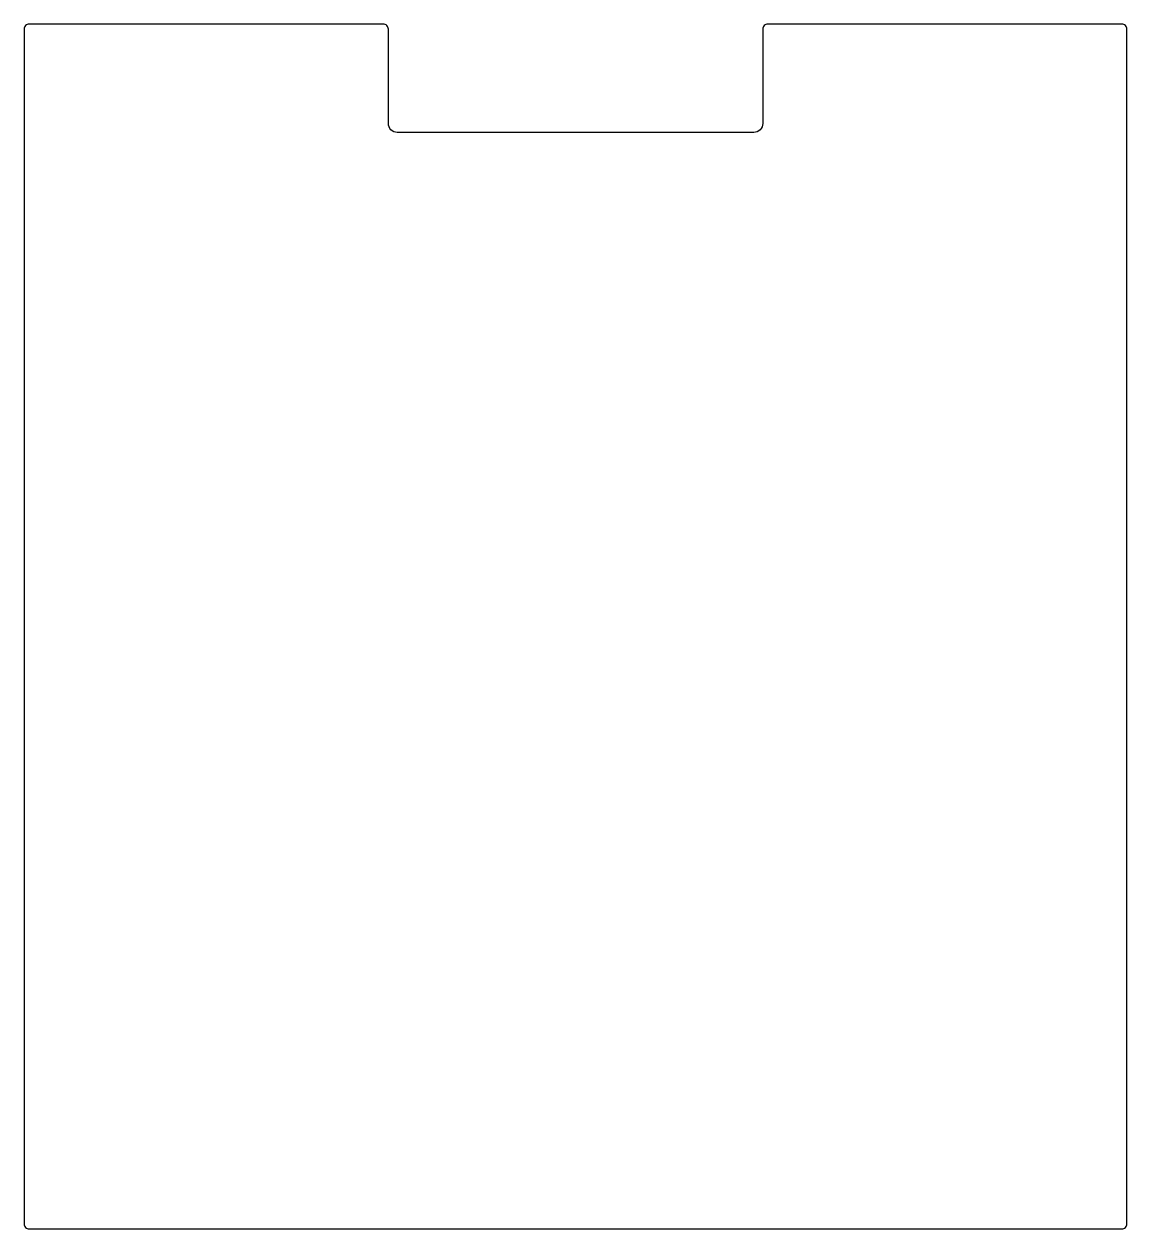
# Model space of a CAD drawing. Header units: millimetres. Extents: x 143 to 576, y 14 to 487.
import ezdxf

# ---------------------------------------------------------------- set-up
doc = ezdxf.new("R2010")
doc.units = ezdxf.units.MM
doc.layers.get('0').update_dxf_attribs({"linetype": 'CONTINUOUS'})

msp = doc.modelspace()

# ---------------------------------------------------------------- linework, layer by layer
msp.add_lwpolyline([(573.5, 13.5, 0.414214), (575.5, 15.5), (575.5, 484.5, 0.414214), (573.5, 486.5), (434.52, 486.5, 0.414214), (432.52, 484.5), (432.52, 447.5, -0.414214), (429.02, 444), (289.02, 444, -0.414214), (285.52, 447.5), (285.52, 484.5, 0.414214), (283.52, 486.5), (144.5, 486.5, 0.414214), (142.5, 484.5), (142.5, 15.5, 0.414214), (144.5, 13.5)], format="xyb", close=True)
msp.add_lwpolyline([(573.5, 13.5, 0.414214), (575.5, 15.5), (575.5, 484.5, 0.414214), (573.5, 486.5), (434.52, 486.5, 0.414214), (432.52, 484.5), (432.52, 447.5, -0.414214), (429.02, 444), (289.02, 444, -0.414214), (285.52, 447.5), (285.52, 484.5, 0.414214), (283.52, 486.5), (144.5, 486.5, 0.414214), (142.5, 484.5), (142.5, 15.5, 0.414214), (144.5, 13.5)], format="xyb", close=True)

doc.saveas('drawing.dxf')
